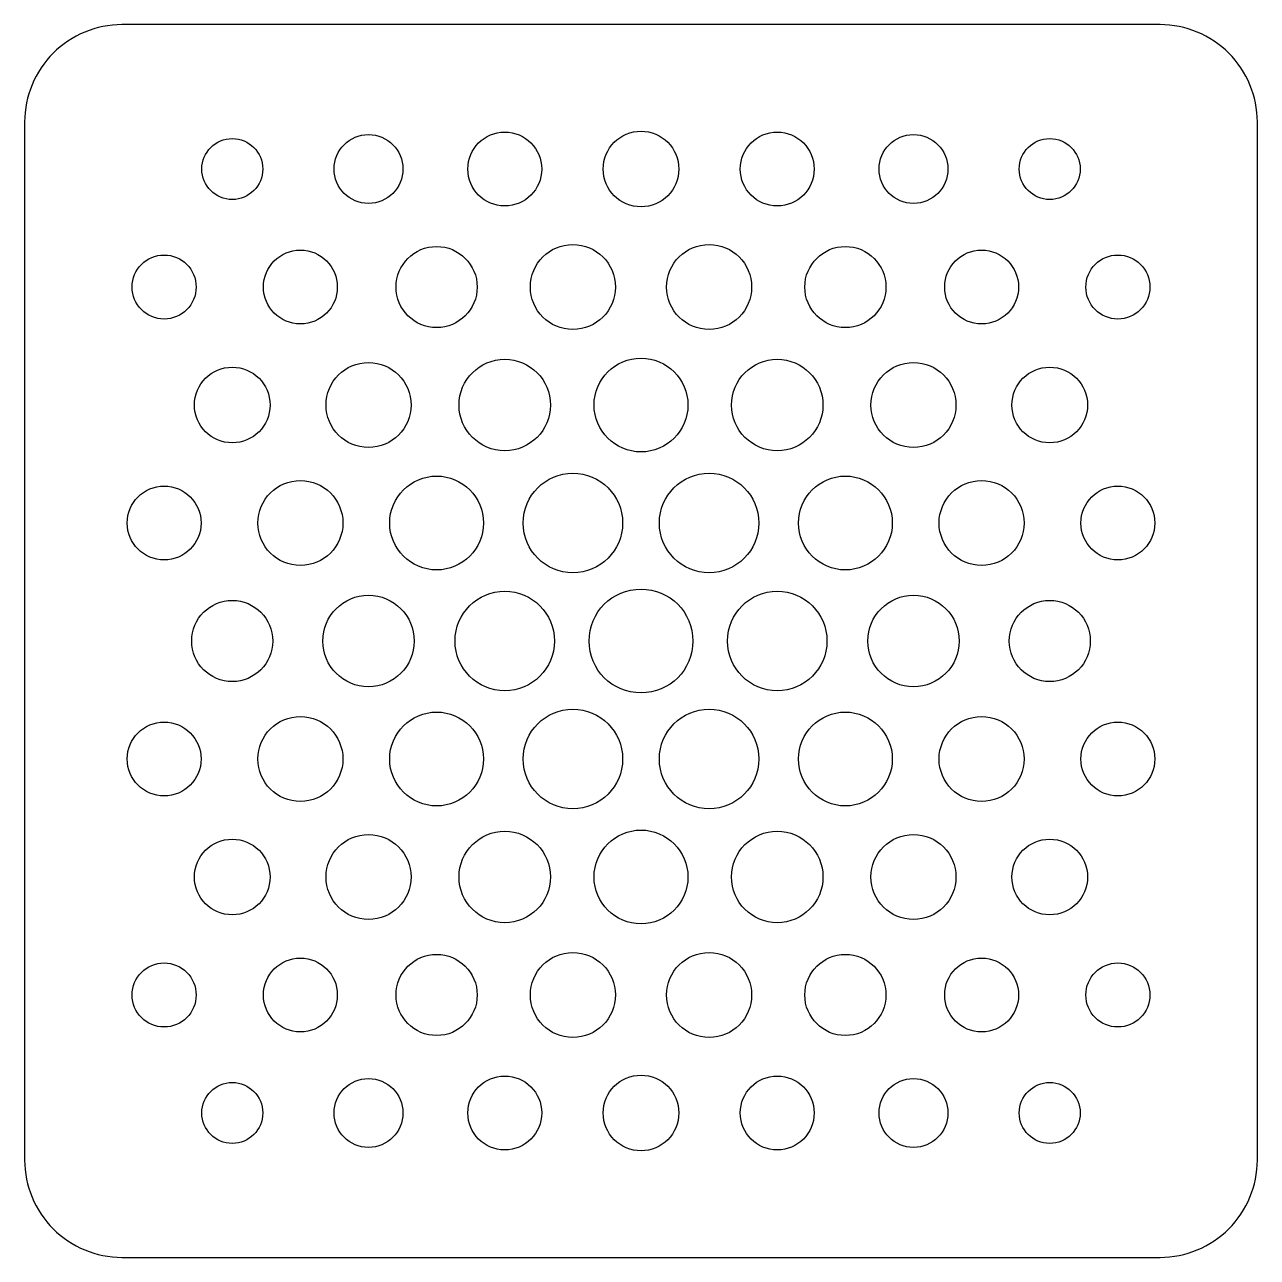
# Model space of a CAD drawing. Header units: millimetres. Extents: x -19 to 19, y -19 to 19.
import ezdxf

# ---------------------------------------------------------------- set-up
doc = ezdxf.new("R2010")
doc.units = ezdxf.units.MM
doc.layers.add('CUTOUTS', color=1, linetype='CONTINUOUS')
doc.layers.add('OUTLINE', color=7, linetype='CONTINUOUS')

msp = doc.modelspace()

# ---------------------------------------------------------------- linework, layer by layer
at = {"layer": 'CUTOUTS'}
for centre, radius in [((-8.4, 14.5492), 1.0611), ((-4.2, 14.5492), 1.1388), ((0, 14.5492), 1.1657), ((4.2, 14.5492), 1.1388), ((8.4, 14.5492), 1.0611), ((-12.6, 14.5492), 0.9392), ((12.6, 14.5492), 0.9392), ((-6.3, 10.9119), 1.25), ((-2.1, 10.9119), 1.3101), ((2.1, 10.9119), 1.3101), ((6.3, 10.9119), 1.25), ((-14.7, 10.9119), 0.987), ((-10.5, 10.9119), 1.1388), ((10.5, 10.9119), 1.1388), ((14.7, 10.9119), 0.987), ((-12.6, 7.2746), 1.1657), ((-8.4, 7.2746), 1.3101), ((-4.2, 7.2746), 1.4095), ((0, 7.2746), 1.4465), ((4.2, 7.2746), 1.4095), ((8.4, 7.2746), 1.3101), ((12.6, 7.2746), 1.1657), ((-10.5, 3.6373), 1.3101), ((-6.3, 3.6373), 1.4465), ((-2.1, 3.6373), 1.5326), ((2.1, 3.6373), 1.5326), ((6.3, 3.6373), 1.4465), ((10.5, 3.6373), 1.3101), ((-14.7, 3.6373), 1.1388), ((14.7, 3.6373), 1.1388), ((-4.2, 0), 1.5326), ((0, 0), 1.6), ((4.2, 0), 1.5326), ((-12.6, 0), 1.25), ((-8.4, 0), 1.4095), ((8.4, 0), 1.4095), ((12.6, 0), 1.25), ((-6.3, -3.6373), 1.4465), ((-2.1, -3.6373), 1.5326), ((2.1, -3.6373), 1.5326), ((6.3, -3.6373), 1.4465), ((-14.7, -3.6373), 1.1388), ((-10.5, -3.6373), 1.3101), ((10.5, -3.6373), 1.3101), ((14.7, -3.6373), 1.1388), ((-8.4, -7.2746), 1.3101), ((-4.2, -7.2746), 1.4095), ((0, -7.2746), 1.4465), ((4.2, -7.2746), 1.4095), ((8.4, -7.2746), 1.3101), ((-12.6, -7.2746), 1.1657), ((12.6, -7.2746), 1.1657), ((-10.5, -10.9119), 1.1388), ((-6.3, -10.9119), 1.25), ((-2.1, -10.9119), 1.3101), ((2.1, -10.9119), 1.3101), ((6.3, -10.9119), 1.25), ((10.5, -10.9119), 1.1388), ((-14.7, -10.9119), 0.987), ((14.7, -10.9119), 0.987), ((-12.6, -14.5492), 0.9392), ((-8.4, -14.5492), 1.0611), ((-4.2, -14.5492), 1.1388), ((0, -14.5492), 1.1657), ((4.2, -14.5492), 1.1388), ((8.4, -14.5492), 1.0611), ((12.6, -14.5492), 0.9392)]:
    msp.add_circle(centre, radius, dxfattribs=at)
at = {"layer": 'OUTLINE'}
msp.add_lwpolyline([(-16, -19), (16, -19, 0.4142136), (19, -16), (19, 16, 0.4142136), (16, 19), (-16, 19, 0.4142136), (-19, 16), (-19, -16, 0.4142136)], format="xyb", close=True, dxfattribs=at)

doc.saveas('drawing.dxf')
